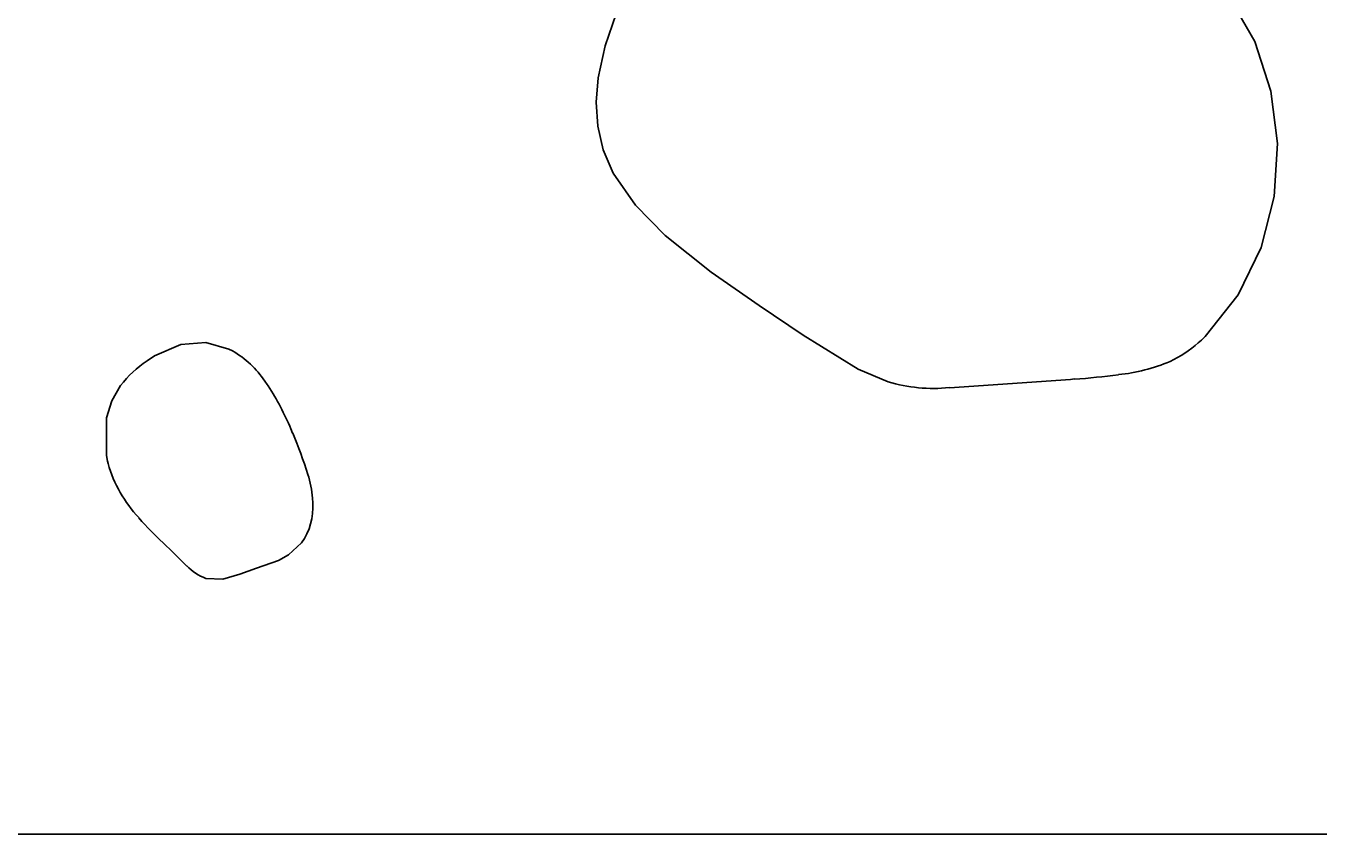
# Model space of a CAD drawing. Extents: x 241 to 1434, y 190 to 710.
# Drawn here: x 708.77 to 715.48, y 405.03 to 409.22 of the extents above; entities that cross this region are included whole.
import ezdxf

# ---------------------------------------------------------------- set-up
doc = ezdxf.new("R2010")
doc.units = 0

msp = doc.modelspace()

# ---------------------------------------------------------------- linework, layer by layer
at = {"color": 7, "lineweight": 35, "ltscale": 0.000504631}
msp.add_line((709.8434, 407.5379), (709.8253, 407.5469), dxfattribs=at)
msp.add_line((709.8434, 407.5379), (709.8253, 407.5469), dxfattribs=at)
at = {"color": 7, "lineweight": 35, "ltscale": 0.000671283}
msp.add_line((714.8691, 407.594), (714.8885, 407.6126), dxfattribs=at)
msp.add_line((714.8691, 407.594), (714.8885, 407.6126), dxfattribs=at)
at = {"color": 7, "lineweight": 35, "ltscale": 0.001167}
msp.add_line((709.4395, 407.512), (709.4004, 407.4865), dxfattribs=at)
msp.add_line((709.4395, 407.512), (709.4004, 407.4865), dxfattribs=at)
at = {"color": 7, "lineweight": 35, "ltscale": 0.000535632}
msp.add_line((714.7059, 407.4835), (714.7254, 407.4925), dxfattribs=at)
msp.add_line((714.7059, 407.4835), (714.7254, 407.4925), dxfattribs=at)
at = {"color": 7, "lineweight": 35, "ltscale": 0.000537396}
msp.add_line((710.0241, 407.3631), (710.0118, 407.3807), dxfattribs=at)
msp.add_line((710.0241, 407.3631), (710.0118, 407.3807), dxfattribs=at)
at = {"color": 7, "lineweight": 35, "ltscale": 0.000219887}
msp.add_line((710.0291, 407.3559), (710.0241, 407.3631), dxfattribs=at)
msp.add_line((710.0291, 407.3559), (710.0241, 407.3631), dxfattribs=at)
at = {"color": 7, "lineweight": 35, "ltscale": 0.015759}
msp.add_line((713.5615, 407.3461), (714.1904, 407.3889), dxfattribs=at)
msp.add_line((713.5615, 407.3461), (714.1904, 407.3889), dxfattribs=at)
at = {"color": 7, "lineweight": 35, "ltscale": 0.000502441}
msp.add_line((714.1904, 407.3889), (714.2101, 407.3929), dxfattribs=at)
msp.add_line((714.1904, 407.3889), (714.2101, 407.3929), dxfattribs=at)
at = {"color": 7, "lineweight": 35, "ltscale": 6.04602e-05}
msp.add_line((714.2101, 407.3929), (714.2106, 407.3905), dxfattribs=at)
msp.add_line((714.2101, 407.3929), (714.2106, 407.3905), dxfattribs=at)
at = {"color": 7, "lineweight": 35, "ltscale": 0.000584061}
msp.add_line((710.1556, 407.1117), (710.1466, 407.1332), dxfattribs=at)
msp.add_line((710.1556, 407.1117), (710.1466, 407.1332), dxfattribs=at)
at = {"color": 7, "lineweight": 35, "ltscale": 0.000744541}
msp.add_line((709.1901, 406.9943), (709.196, 406.9651), dxfattribs=at)
msp.add_line((709.1901, 406.9943), (709.196, 406.9651), dxfattribs=at)
at = {"color": 7, "lineweight": 35, "ltscale": 0.00031482}
msp.add_line((709.196, 406.9651), (709.1986, 406.9528), dxfattribs=at)
msp.add_line((709.196, 406.9651), (709.1986, 406.9528), dxfattribs=at)
at = {"color": 7, "lineweight": 35, "ltscale": 0.000617542}
msp.add_line((710.2606, 406.7495), (710.2592, 406.7742), dxfattribs=at)
msp.add_line((710.2606, 406.7495), (710.2592, 406.7742), dxfattribs=at)
at = {"color": 7, "lineweight": 35, "ltscale": 0.000633462}
msp.add_line((709.3571, 406.6718), (709.3738, 406.6528), dxfattribs=at)
msp.add_line((709.3571, 406.6718), (709.3738, 406.6528), dxfattribs=at)
at = {"color": 7, "lineweight": 35, "ltscale": 0.000613561}
msp.add_line((709.5001, 406.5259), (709.5179, 406.509), dxfattribs=at)
msp.add_line((709.5001, 406.5259), (709.5179, 406.509), dxfattribs=at)
at = {"color": 7, "lineweight": 35, "ltscale": 0.00259}
msp.add_line((709.5179, 406.509), (709.5911, 406.4357), dxfattribs=at)
msp.add_line((709.5179, 406.509), (709.5911, 406.4357), dxfattribs=at)
at = {"color": 7, "lineweight": 35, "ltscale": 0.000522502}
msp.add_line((709.5911, 406.4357), (709.6063, 406.4214), dxfattribs=at)
msp.add_line((709.5911, 406.4357), (709.6063, 406.4214), dxfattribs=at)
at = {"color": 7, "lineweight": 35}
msp.add_line((736.6846, 405.0303), (452.3154, 405.0303), dxfattribs=at)
msp.add_line((736.6846, 405.0303), (452.3154, 405.0303), dxfattribs=at)
for points in [[(712.1594, 409.8891), (711.9338, 409.4997), (711.8338, 409.2858), (711.776, 409.1206), (711.7396, 408.9537), (711.7299, 408.8283), (711.7382, 408.7039), (711.7668, 408.581), (711.8184, 408.4606)], [(712.1594, 409.8891), (711.9338, 409.4997), (711.8338, 409.2858), (711.776, 409.1206), (711.7396, 408.9537), (711.7299, 408.8283), (711.7382, 408.7039), (711.7668, 408.581), (711.8184, 408.4606)], [(714.8885, 407.6126), (715.059, 407.8282), (715.1781, 408.0741), (715.2461, 408.3394), (715.2631, 408.6133), (715.2296, 408.8849), (715.1455, 409.1433), (715.0114, 409.3777)], [(714.8885, 407.6126), (715.059, 407.8282), (715.1781, 408.0741), (715.2461, 408.3394), (715.2631, 408.6133), (715.2296, 408.8849), (715.1455, 409.1433), (715.0114, 409.3777)], [(711.8184, 408.4606), (711.9343, 408.2934), (712.0874, 408.1373), (712.3262, 407.9459), (712.5753, 407.7733), (712.8032, 407.6187)], [(711.8184, 408.4606), (711.9343, 408.2934), (712.0874, 408.1373), (712.3262, 407.9459), (712.5753, 407.7733), (712.8032, 407.6187)], [(712.8032, 407.6187), (713.0892, 407.4426), (713.2441, 407.3774)], [(712.8032, 407.6187), (713.0892, 407.4426), (713.2441, 407.3774)], [(709.8253, 407.5469), (709.7048, 407.5819), (709.5753, 407.5717), (709.4395, 407.512)], [(709.8253, 407.5469), (709.7048, 407.5819), (709.5753, 407.5717), (709.4395, 407.512)], [(709.2629, 407.3575), (709.2178, 407.2791), (709.1903, 407.1906), (709.1901, 406.9943)], [(709.2629, 407.3575), (709.2178, 407.2791), (709.1903, 407.1906), (709.1901, 406.9943)], [(709.9686, 406.4098), (710.0819, 406.4501), (710.1345, 406.4799), (710.2011, 406.5417)], [(709.9686, 406.4098), (710.0819, 406.4501), (710.1345, 406.4799), (710.2011, 406.5417)], [(709.7047, 406.3574), (709.7936, 406.3535), (709.8821, 406.3796), (709.9686, 406.4098)], [(709.7047, 406.3574), (709.7936, 406.3535), (709.8821, 406.3796), (709.9686, 406.4098)]]:
    msp.add_lwpolyline(points, dxfattribs=at)
for centre, radius, start, end in [((714.4413, 408.046), 0.6222, 297.16713, 313.42523), ((714.4413, 408.046), 0.6222, 297.16713, 313.42523), ((709.7184, 407.0078), 0.5744, 123.59827, 142.48109), ((709.7184, 407.0078), 0.5744, 123.59827, 142.48109), ((709.5791, 407.0886), 0.5217, 34.02395, 59.5409), ((709.5791, 407.0886), 0.5217, 34.02395, 59.5409), ((714.345, 408.334), 0.9243, 275.78448, 292.99453), ((714.345, 408.334), 0.9243, 275.78448, 292.99453), ((713.8429, 412.0991), 4.7229, 274.46476, 277.24076), ((713.8429, 412.0991), 4.7229, 274.46476, 277.24076), ((708.73, 406.5295), 1.5398, 23.08039, 32.4582), ((708.73, 406.5295), 1.5398, 23.08039, 32.4582), ((713.4795, 408.1739), 0.831, 253.53624, 275.66032), ((713.4795, 408.1739), 0.831, 253.53624, 275.66032), ((707.8986, 406.161), 2.4492, 17.49236, 22.84014), ((707.8986, 406.161), 2.4492, 17.49236, 22.84014), ((709.8699, 407.15), 0.7003, 196.3667, 222.99628), ((709.8699, 407.15), 0.7003, 196.3667, 222.99628), ((709.7009, 406.7259), 0.5603, 4.94067, 17.79671), ((709.7009, 406.7259), 0.5603, 4.94067, 17.79671), ((709.9437, 406.7257), 0.317, 324.43297, 4.30008), ((709.9437, 406.7257), 0.317, 324.43297, 4.30008), ((710.8912, 408.0396), 2.0557, 222.42372, 227.41488), ((710.8912, 408.0396), 2.0557, 222.42372, 227.41488), ((709.8062, 406.6177), 0.2797, 224.49097, 248.70151), ((709.8062, 406.6177), 0.2797, 224.49097, 248.70151)]:
    msp.add_arc(centre, radius, start, end, dxfattribs=at)

doc.saveas('drawing.dxf')
